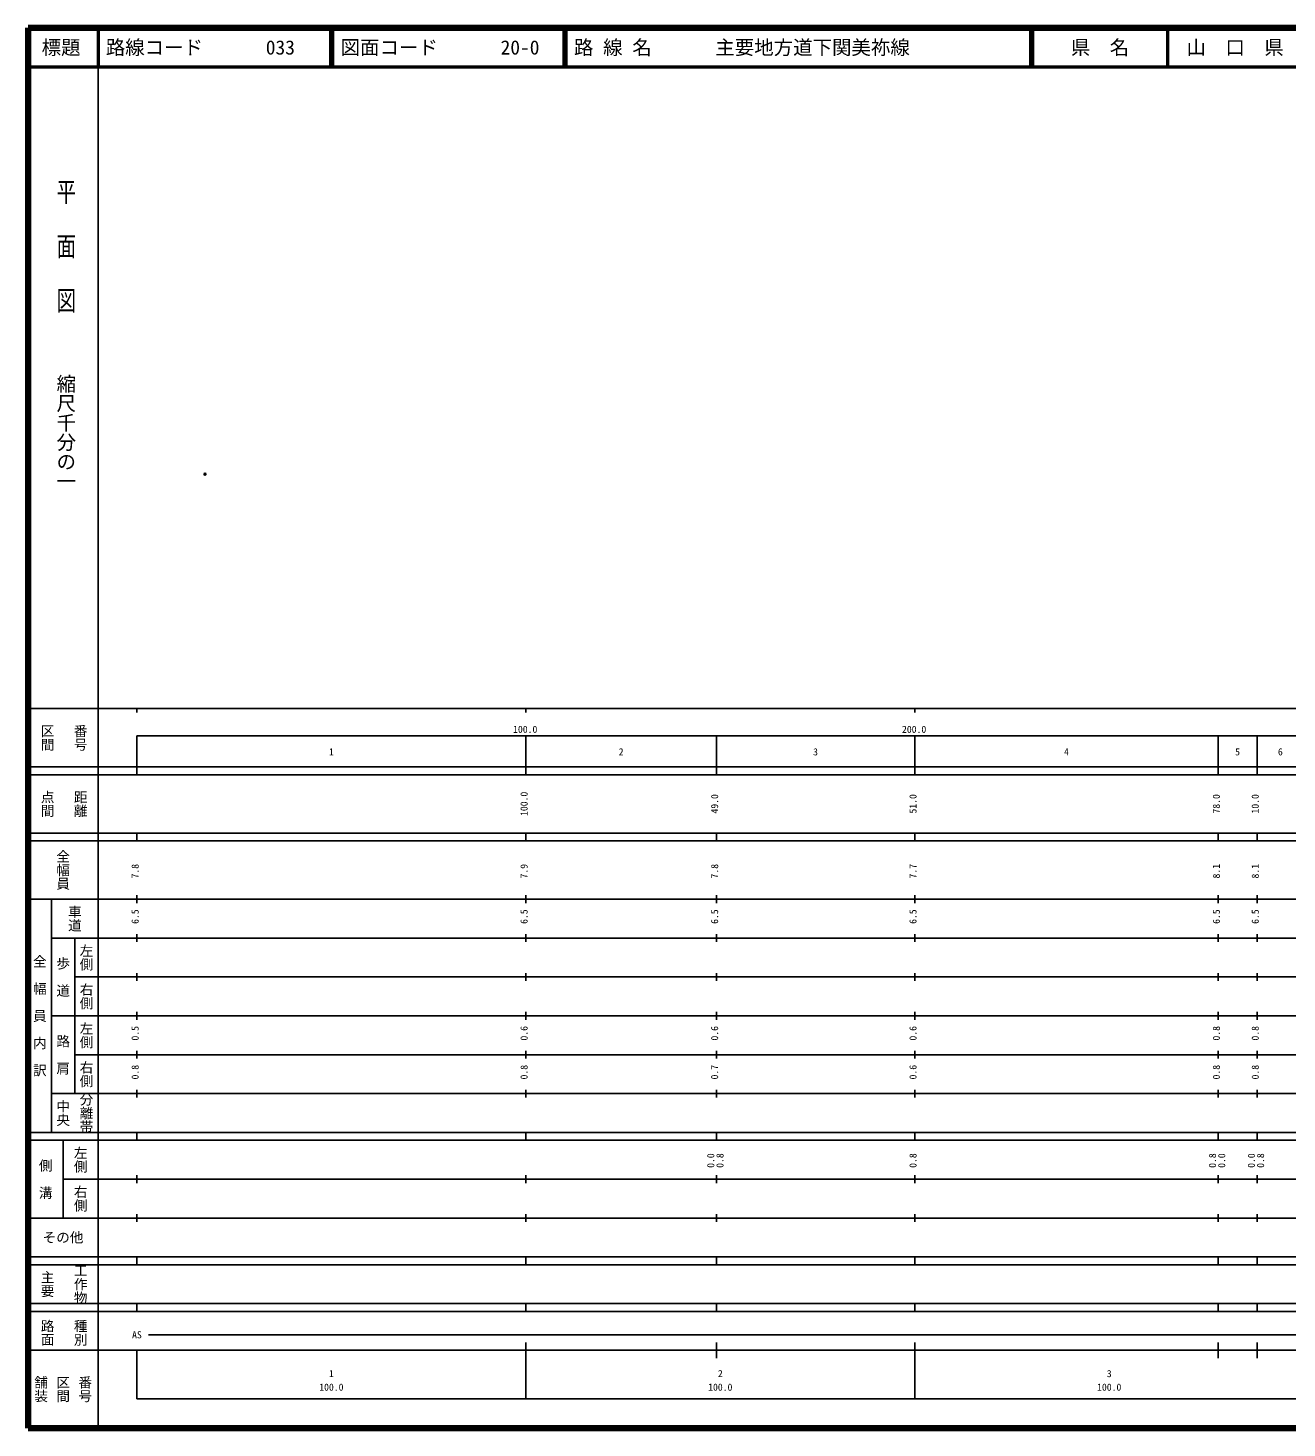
# Model space of a CAD drawing. Units: millimetres on the paper. Extents: x 40 to 680, y 20 to 380.
# Drawn here: x 40 to 363.7, y 20 to 380 of the extents above; entities that cross this region are included whole.
import ezdxf
from ezdxf.enums import TextEntityAlignment as Align

# ---------------------------------------------------------------- set-up
doc = ezdxf.new("R2010")
doc.units = ezdxf.units.MM
doc.header["$PDMODE"] = 32
doc.header["$PDSIZE"] = 0.5
doc.layers.add('M-OTRS', color=6, linetype='Continuous')
doc.layers.add('M-TTL-TXT', color=7, linetype='Continuous')
for name, color, linetype, lineweight in [('M-TTL', 2, 'Continuous', 140), ('M-TTL-BAND', 7, 'Continuous', 25), ('M-TTL-LINE', 7, 'Continuous', 50)]:
    doc.layers.add(name, color=color, linetype=linetype, lineweight=lineweight)
doc.styles.add('@ＭＳ ゴシック', font='')
doc.styles.add('ＭＳ ゴシック', font='')
doc.styles.get('@ＭＳ ゴシック').set_extended_font_data('@MS Gothic')
doc.styles.get('ＭＳ ゴシック').set_extended_font_data('MS Gothic')

msp = doc.modelspace()

# ---------------------------------------------------------------- linework, layer by layer
at = {"layer": 'M-OTRS'}
msp.add_point((85.505, 265.243), dxfattribs=at)
at = {"layer": 'M-TTL'}
for p, q in [((40, 380), (40, 20)), ((680, 380), (40, 380)), ((40, 20), (680, 20))]:
    msp.add_line(p, q, dxfattribs=at)
at = {"layer": 'M-TTL-BAND'}
for p, q in [((58, 370), (58, 20)), ((40, 205), (579, 205)), ((68, 205), (68, 204)), ((168, 205), (168, 204)), ((268, 205), (268, 204)), ((68, 198), (579, 198)), ((68, 198), (68, 188)), ((168, 188), (168, 198)), ((217, 188), (217, 198)), ((268, 188), (268, 198)), ((346, 188), (346, 198)), ((356, 188), (356, 198)), ((40, 190), (579, 190)), ((40, 188), (579, 188)), ((40, 173), (579, 173)), ((68, 171), (68, 173)), ((168, 171), (168, 173)), ((217, 171), (217, 173)), ((268, 171), (268, 173)), ((346, 171), (346, 173)), ((356, 171), (356, 173)), ((40, 171), (579, 171)), ((40, 156), (579, 156)), ((46, 96), (46, 156)), ((68, 155), (68, 157)), ((168, 155), (168, 157)), ((217, 155), (217, 157)), ((268, 155), (268, 157)), ((346, 155), (346, 157)), ((356, 155), (356, 157)), ((46, 146), (579, 146)), ((52, 146), (52, 106)), ((68, 145), (68, 147)), ((168, 145), (168, 147)), ((217, 145), (217, 147)), ((268, 145), (268, 147)), ((346, 145), (346, 147)), ((356, 145), (356, 147)), ((68, 135), (68, 137)), ((168, 135), (168, 137)), ((217, 135), (217, 137)), ((268, 135), (268, 137)), ((346, 135), (346, 137)), ((356, 135), (356, 137)), ((52, 136), (579, 136)), ((46, 126), (579, 126)), ((68, 125), (68, 127)), ((168, 125), (168, 127)), ((217, 125), (217, 127)), ((268, 125), (268, 127)), ((346, 125), (346, 127)), ((356, 125), (356, 127)), ((52, 116), (579, 116)), ((68, 115), (68, 117)), ((168, 115), (168, 117)), ((217, 115), (217, 117)), ((268, 115), (268, 117)), ((346, 115), (346, 117)), ((356, 115), (356, 117)), ((46, 106), (579, 106)), ((68, 105), (68, 107)), ((168, 105), (168, 107)), ((217, 105), (217, 107)), ((268, 105), (268, 107)), ((346, 105), (346, 107)), ((356, 105), (356, 107)), ((40, 96), (579, 96)), ((40, 94), (579, 94)), ((49, 94), (49, 74)), ((68, 94), (68, 96)), ((168, 94), (168, 96)), ((217, 94), (217, 96)), ((268, 94), (268, 96)), ((346, 94), (346, 96)), ((356, 94), (356, 96)), ((49, 84), (579, 84)), ((68, 83), (68, 85)), ((168, 83), (168, 85)), ((217, 83), (217, 85)), ((268, 83), (268, 85)), ((346, 83), (346, 85)), ((356, 83), (356, 85)), ((40, 74), (579, 74)), ((68, 73), (68, 75)), ((168, 73), (168, 75)), ((217, 73), (217, 75)), ((268, 73), (268, 75)), ((346, 73), (346, 75)), ((356, 73), (356, 75)), ((40, 64), (579, 64)), ((40, 62), (579, 62)), ((68, 62), (68, 64)), ((168, 62), (168, 64)), ((217, 62), (217, 64)), ((268, 62), (268, 64)), ((346, 62), (346, 64)), ((356, 62), (356, 64)), ((40, 52), (579, 52)), ((68, 50), (68, 52)), ((168, 50), (168, 52)), ((217, 50), (217, 52)), ((268, 50), (268, 52)), ((346, 50), (346, 52)), ((356, 50), (356, 52)), ((40, 50), (579, 50)), ((71, 44), (565, 44)), ((40, 40), (579, 40)), ((68, 40), (68, 27.5)), ((168, 27.5), (168, 42)), ((217, 38), (217, 42)), ((268, 27.5), (268, 42)), ((346, 38), (346, 42)), ((356, 38), (356, 42)), ((68, 27.5), (579, 27.5))]:
    msp.add_line(p, q, dxfattribs=at)
at = {"layer": 'M-TTL-LINE'}
for p, q in [((58, 380), (58, 370)), ((117.75, 380), (117.75, 370)), ((118.25, 380), (118.25, 370)), ((177.75, 380), (177.75, 370)), ((178.25, 380), (178.25, 370)), ((297.75, 380), (297.75, 370)), ((298.25, 380), (298.25, 370)), ((333, 380), (333, 370)), ((40, 370), (680, 370))]:
    msp.add_line(p, q, dxfattribs=at)

# ---------------------------------------------------------------- texts
at = {"layer": 'M-TTL-BAND', "style": '@ＭＳ ゴシック', "width": 1.4}
msp.add_text('平  面  図', height=3.666, rotation=270, dxfattribs=at).set_placement((49.777, 306.475), align=Align.MIDDLE_RIGHT)
at = {"layer": 'M-TTL-BAND', "style": '@ＭＳ ゴシック'}
msp.add_text('縮尺千分の一', height=3.666, rotation=270, dxfattribs=at).set_placement((49.777, 261.03), align=Align.MIDDLE_RIGHT)
for s, p in [('区間', (45, 197.5)), ('番号', (53.5, 197.5)), ('点間', (45, 180.5)), ('距離', (53.5, 180.5)), ('全幅員', (49, 163.5)), ('車道', (52, 151)), ('左側', (55, 141)), ('全\u3000幅\u3000員\u3000内\u3000訳', (43, 126)), ('歩\u3000道', (49, 136)), ('右側', (55, 131)), ('左側', (55, 121)), ('路\u3000肩', (49, 116)), ('右側', (55, 111)), ('分離帯', (55, 101)), ('中央', (49, 101)), ('左側', (53.5, 89)), ('側\u3000溝', (44.5, 84)), ('右側', (53.5, 79)), ('工作物', (53.5, 57)), ('主要', (45, 57)), ('路面', (45, 44.5)), ('種別', (53.5, 44.5)), ('舗装', (43.333, 30)), ('区間', (49, 30)), ('番号', (54.667, 30))]:
    msp.add_text(s, height=2.566, rotation=270, dxfattribs=at).set_placement(p, align=Align.MIDDLE_CENTER)
at = {"layer": 'M-TTL-BAND', "style": 'ＭＳ ゴシック'}
for s, p in [('100.0', (167.844, 198.195)), ('200.0', (267.844, 198.195)), ('1', (118, 192.405)), ('2', (192.5, 192.405)), ('3', (242.5, 192.405)), ('4', (307, 192.405)), ('5', (351, 192.405)), ('6', (362, 192.405)), ('AS', (68, 42.5)), ('1', (118, 32.523)), ('2', (218, 32.523)), ('3', (318, 32.523)), ('100.0', (118, 29.033)), ('100.0', (218, 29.033)), ('100.0', (318, 29.033))]:
    msp.add_text(s, height=1.833, dxfattribs=at).set_placement(p, align=Align.BOTTOM_CENTER)
for s, p in [('100.0', (169, 180.5)), ('49.0', (218, 180.5)), ('51.0', (269, 180.5)), ('78.0', (347, 180.5)), ('10.0', (357, 180.5)), ('7.8', (69, 163.174)), ('7.9', (169, 163.174)), ('7.8', (218, 163.174)), ('7.7', (269, 163.174)), ('8.1', (347, 163.174)), ('8.1', (357, 163.174)), ('6.5', (69, 151.5)), ('6.5', (169, 151.5)), ('6.5', (218, 151.5)), ('6.5', (269, 151.5)), ('6.5', (347, 151.5)), ('6.5', (357, 151.5)), ('0.5', (69, 121.5)), ('0.6', (169, 121.5)), ('0.6', (218, 121.5)), ('0.6', (269, 121.5)), ('0.8', (347, 121.5)), ('0.8', (357, 121.5)), ('0.8', (69, 111.5)), ('0.8', (169, 111.5)), ('0.7', (218, 111.5)), ('0.6', (269, 111.5)), ('0.8', (347, 111.5)), ('0.8', (357, 111.5)), ('0.0', (217, 88.764)), ('0.8', (219.37, 88.764)), ('0.8', (269, 88.764)), ('0.8', (346, 88.764)), ('0.0', (348.37, 88.764)), ('0.0', (356, 88.764)), ('0.8', (358.37, 88.764))]:
    msp.add_text(s, height=1.833, rotation=90, dxfattribs=at).set_placement(p, align=Align.BOTTOM_CENTER)
msp.add_text('その他', height=2.566, dxfattribs=at).set_placement((49, 69), align=Align.MIDDLE_CENTER)
at = {"layer": 'M-TTL-TXT', "style": 'ＭＳ ゴシック'}
for s, p in [('標題', (48.5, 375)), ('県\u3000名', (315.625, 375)), ('山\u3000口\u3000県', (350.375, 375))]:
    msp.add_text(s, height=3.666, dxfattribs=at).set_placement(p, align=Align.MIDDLE_CENTER)
for s, p in [('路線コード', (60, 375)), ('033', (101.142, 375)), ('図面コード', (120.38, 375)), ('20-0', (161.521, 375)), ('路 線 名', (180.38, 375)), ('主要地方道下関美祢線', (216.734, 375))]:
    msp.add_text(s, height=3.666, dxfattribs=at).set_placement(p, align=Align.MIDDLE_LEFT)

doc.saveas('drawing.dxf')
